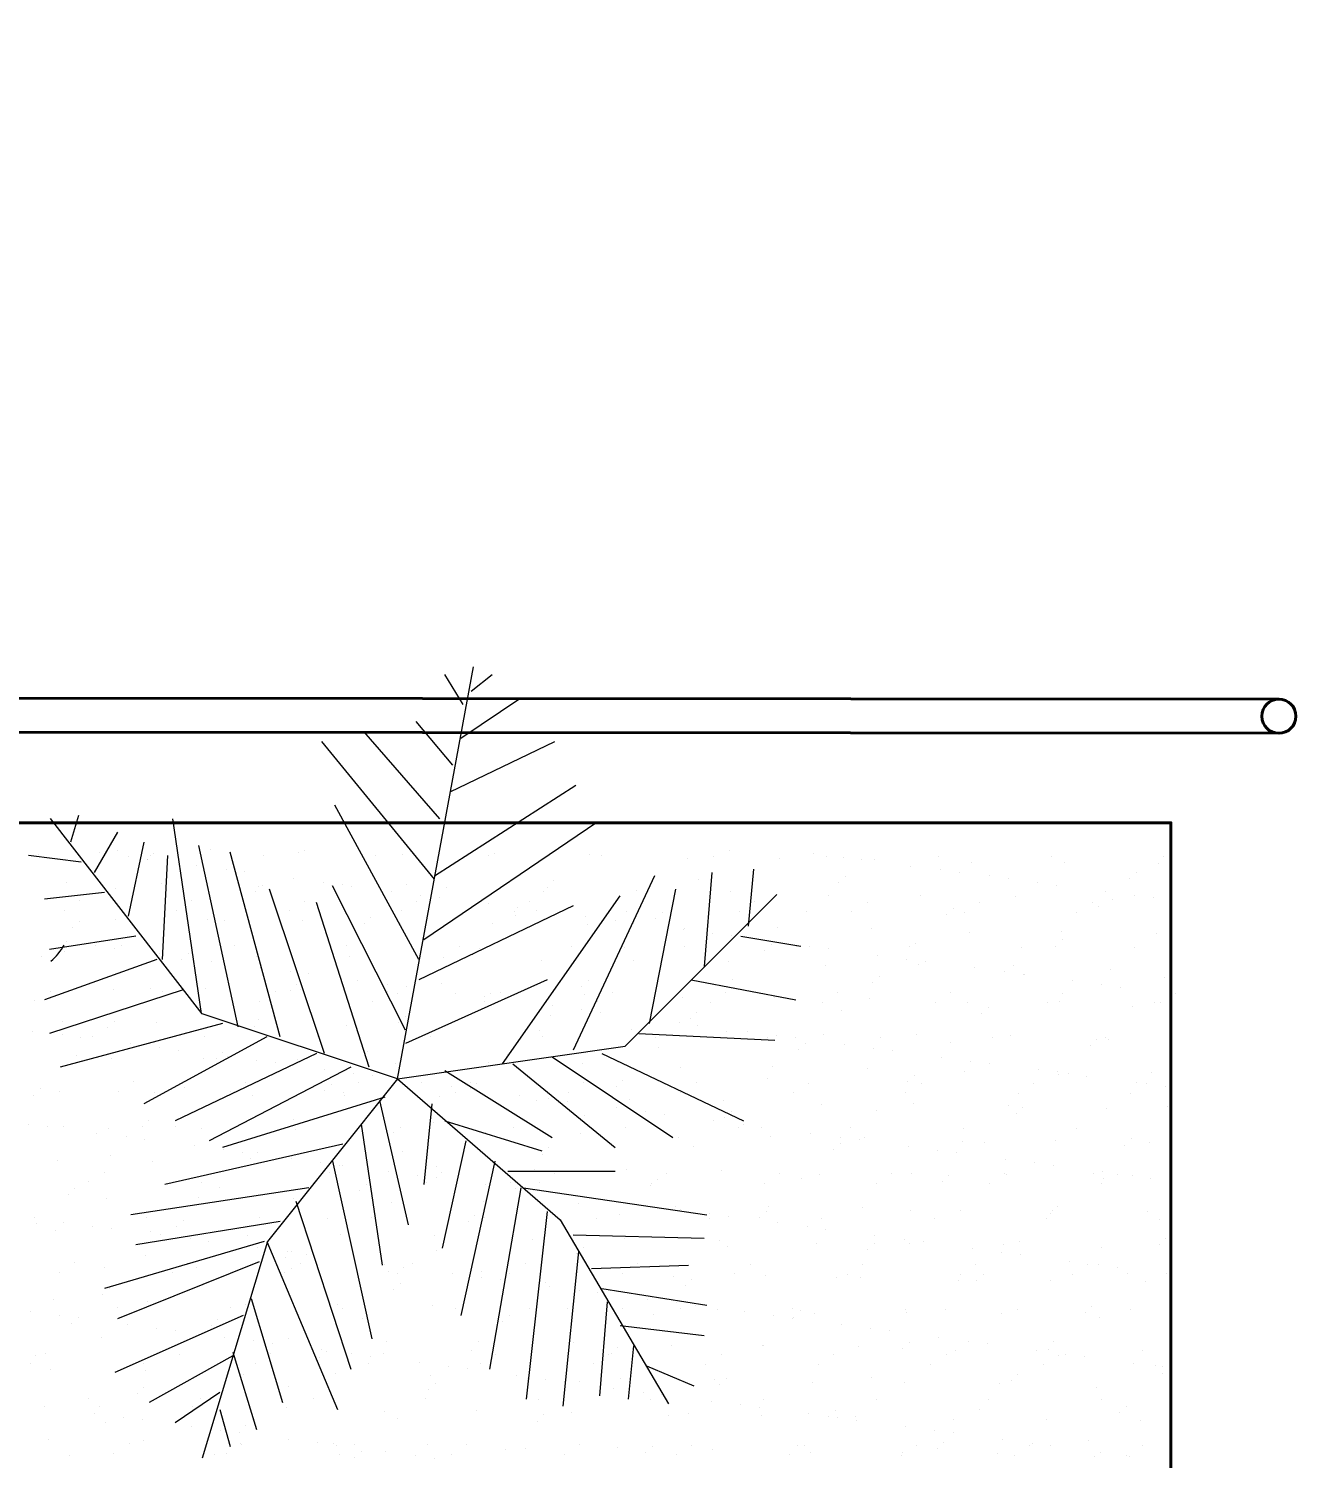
# Model space of a CAD drawing. Header units: inches. Extents: x 4350 to 28384, y -6772 to 993.
# Drawn here: x 25076.8 to 25182.1, y -3832.1 to -3713.4 of the extents above; entities that cross this region are included whole.
import ezdxf

# ---------------------------------------------------------------- set-up
doc = ezdxf.new("R2010")
doc.units = ezdxf.units.IN
doc.header["$MEASUREMENT"] = 0
for name, color, linetype, lineweight in [('ARREDAMENTO', 2, 'Continuous', 18), ('MURATURA_section_wall', 7, 'Continuous', 40), ('QUOTE', 3, 'Continuous', 9)]:
    doc.layers.add(name, color=color, linetype=linetype, lineweight=lineweight)
doc.styles.get("Standard").update_dxf_attribs({"font": 'arial.ttf'})
doc.dimstyles.new('ook', dxfattribs={"dimtxt": 15, "dimasz": 10, "dimexe": 10, "dimexo": 10, "dimgap": 5, "dimtad": 1, "dimtoh": 1, "dimdec": 0, "dimzin": 0, "dimdsep": 46, "dimtxsty": 'Standard', "dimblk": 'OBLIQUE', "dimcen": 0.09, "dimdle": 10, "dimadec": 0, "dimazin": 0, "dimtfac": 1, "dimtdec": 0, "dimtofl": 0, "dimtmove": 0, "dimatfit": 3, "dimldrblk": 'OBLIQUE', "dimfxl": 1, "dimtfill": 2, "dimtfillclr": 1, "dimtolj": 1, "dimtzin": 0, "dimarcsym": 0})

# ---------------------------------------------------------------- blocks, each defined once
blk = doc.blocks.new('_Oblique')
at = {"color": 0, "linetype": 'ByBlock', "lineweight": -2}
blk.add_line((-0.5, -0.5), (0.5, 0.5), dxfattribs=at)
blk = doc.blocks.new('*D54')
at = {"layer": 'Defpoints', "color": 0, "transparency": 16777216}
for p in [(25278.92, -3233.32), (25182, -3770.52), (25195.87, -3770.52)]:
    blk.add_point(p, dxfattribs=at)
at = {"layer": 'QUOTE', "color": 0, "lineweight": -2, "transparency": 16777216}
for p, q in [((25195.87, -3223.32), (25195.87, -3780.52)), ((25268.92, -3233.32), (25185.87, -3233.32)), ((25192, -3770.52), (25205.87, -3770.52))]:
    blk.add_line(p, q, dxfattribs=at)
at = {"layer": 'QUOTE', "color": 0, "lineweight": -2, "transparency": 16777216, "xscale": 10, "yscale": 10, "zscale": 10}
for p, rotation in [((25195.87, -3233.32), 90), ((25195.87, -3770.52), 270)]:
    blk.add_blockref('_Oblique', p, dxfattribs=dict(at, rotation=rotation))
at = {"layer": 'QUOTE', "color": 0, "transparency": 16777216, "insert": (25183.2, -3501.92), "char_height": 15, "attachment_point": 5, "rotation": 90, "bg_fill": 1, "box_fill_scale": 1.25, "bg_fill_color": 1, "bg_fill_transparency": 0}
blk.add_mtext('\\A1;537', dxfattribs=at)

msp = doc.modelspace()

# ---------------------------------------------------------------- linework, layer by layer
at = {"layer": 'ARREDAMENTO'}
for p, q in [((25107.42, -3800.62), (25113.72, -3766.42)), ((25107.42, -3800.62), (25113.72, -3766.42)), ((25112.88, -3769.55), (25111.36, -3767.05)), ((25113.54, -3768.44), (25115.27, -3767.05)), ((25112.67, -3772.34), (25117.66, -3769)), ((25112.01, -3774.57), (25108.97, -3770.95)), ((25110.93, -3779.03), (25104.62, -3771.78)), ((25110.93, -3779.03), (25104.62, -3771.78)), ((25110.49, -3784.04), (25101.15, -3772.62)), ((25110.49, -3784.04), (25101.15, -3772.62)), ((25111.8, -3776.8), (25120.49, -3772.62)), ((25110.49, -3783.76), (25122.23, -3776.24)), ((25110.49, -3783.76), (25122.23, -3776.24)), ((25109.19, -3790.73), (25102.23, -3777.91)), ((25109.19, -3790.73), (25102.23, -3777.91)), ((25091.22, -3795.22), (25078.62, -3779.02)), ((25091.22, -3795.22), (25078.62, -3779.02)), ((25080.93, -3778.75), (25080.28, -3780.98)), ((25080.93, -3778.75), (25080.28, -3780.98)), ((25091.15, -3795.19), (25088.76, -3779.03)), ((25091.15, -3795.19), (25088.76, -3779.03)), ((25109.62, -3789.06), (25123.97, -3779.31)), ((25109.62, -3789.06), (25123.97, -3779.31)), ((25084.19, -3780.14), (25082.24, -3783.49)), ((25084.19, -3780.14), (25082.24, -3783.49)), ((25077.6, -3782.03), (25077.6, -3782.03)), ((25082.68, -3781.86), (25082.68, -3781.86)), ((25084.2, -3781.63), (25084.2, -3781.63)), ((25086.37, -3780.98), (25085.06, -3787.11)), ((25086.37, -3780.98), (25085.06, -3787.11)), ((25086.95, -3782.05), (25086.95, -3782.05)), ((25087.19, -3781.93), (25087.19, -3781.93)), ((25094.19, -3796.3), (25090.93, -3781.26)), ((25094.19, -3796.3), (25090.93, -3781.26)), ((25091.88, -3781.59), (25091.88, -3781.59)), ((25097.67, -3797.14), (25093.54, -3781.81)), ((25097.67, -3797.14), (25093.54, -3781.81)), ((25096.29, -3782.06), (25096.29, -3782.06)), ((25099.19, -3781.82), (25099.19, -3781.82)), ((25099.73, -3781.69), (25099.73, -3781.69)), ((25107.83, -3781.98), (25107.83, -3781.98)), ((25110.82, -3782.07), (25110.82, -3782.07)), ((25115.51, -3781.94), (25115.51, -3781.94)), ((25123.36, -3782.04), (25123.36, -3782.04)), ((25135, -3781.7), (25135, -3781.7)), ((25141.97, -3781.89), (25141.97, -3781.89)), ((25081.15, -3782.65), (25076.8, -3782.09)), ((25081.15, -3782.65), (25076.8, -3782.09)), ((25085.11, -3782.18), (25085.11, -3782.18)), ((25086.63, -3782.43), (25086.63, -3782.43)), ((25086.68, -3782.38), (25086.68, -3782.38)), ((25088.32, -3782.09), (25087.89, -3790.73)), ((25088.32, -3782.09), (25087.89, -3790.73)), ((25090.75, -3782.92), (25090.75, -3782.92)), ((25093.19, -3783.24), (25093.19, -3783.24)), ((25105.63, -3782.08), (25105.63, -3782.08)), ((25114.97, -3782.1), (25114.97, -3782.1)), ((25124.32, -3782.12), (25124.32, -3782.12)), ((25131.46, -3782.34), (25131.46, -3782.34)), ((25133.66, -3782.13), (25133.66, -3782.13)), ((25136.57, -3787.94), (25137.01, -3783.21)), ((25136.57, -3787.94), (25137.01, -3783.21)), ((25139.14, -3782.3), (25139.14, -3782.3)), ((25143, -3782.15), (25143, -3782.15)), ((25144.41, -3782.21), (25144.41, -3782.21)), ((25145.97, -3782.42), (25145.97, -3782.42)), ((25146.99, -3782.4), (25146.99, -3782.4)), ((25150.04, -3782.96), (25150.04, -3782.96)), ((25152.34, -3782.17), (25152.34, -3782.17)), ((25155.09, -3782.69), (25155.09, -3782.69)), ((25161.69, -3782.18), (25161.69, -3782.18)), ((25162.77, -3782.65), (25162.77, -3782.65)), ((25079.97, -3784.3), (25079.97, -3784.3)), ((25087.82, -3784.4), (25087.82, -3784.4)), ((25094.75, -3783.45), (25094.75, -3783.45)), ((25098.83, -3783.98), (25098.83, -3783.98)), ((25101.26, -3784.3), (25101.26, -3784.3)), ((25120.39, -3784.19), (25120.39, -3784.19)), ((25128.75, -3783.76), (25122.01, -3798.25)), ((25128.75, -3783.76), (25122.01, -3798.25)), ((25132.39, -3784.09), (25132.39, -3784.09)), ((25133.53, -3783.49), (25132.88, -3791.29)), ((25133.53, -3783.49), (25132.88, -3791.29)), ((25144.02, -3784.33), (25144.02, -3784.33)), ((25144.58, -3783.82), (25144.58, -3783.82)), ((25152.48, -3783.28), (25152.48, -3783.28)), ((25154.04, -3783.48), (25154.04, -3783.48)), ((25156.58, -3783.72), (25156.58, -3783.72)), ((25158.12, -3784.02), (25158.12, -3784.02)), ((25160.56, -3784.34), (25160.56, -3784.34)), ((25168.21, -3783.96), (25168.21, -3783.96)), ((25168.76, -3783.46), (25168.76, -3783.46)), ((25083.11, -3785.16), (25078.11, -3785.72)), ((25083.11, -3785.16), (25078.11, -3785.72)), ((25084.02, -3784.83), (25084.02, -3784.83)), ((25095.65, -3785.07), (25095.65, -3785.07)), ((25095.92, -3784.69), (25095.92, -3784.69)), ((25096.2, -3784.56), (25096.2, -3784.56)), ((25101.36, -3798.53), (25096.8, -3784.88)), ((25101.36, -3798.53), (25096.8, -3784.88)), ((25108.1, -3796.58), (25102.02, -3784.6)), ((25108.1, -3796.58), (25102.02, -3784.6)), ((25102.83, -3784.51), (25102.83, -3784.51)), ((25103.6, -3784.66), (25103.6, -3784.66)), ((25106.9, -3785.04), (25106.9, -3785.04)), ((25108.21, -3784.46), (25108.21, -3784.46)), ((25109.34, -3785.37), (25109.34, -3785.37)), ((25110.9, -3785.57), (25110.9, -3785.57)), ((25111.45, -3784.76), (25111.45, -3784.76)), ((25116.14, -3799.37), (25125.92, -3785.44)), ((25116.14, -3799.37), (25125.92, -3785.44)), ((25119.55, -3785.05), (25119.55, -3785.05)), ((25119.84, -3784.7), (25119.84, -3784.7)), ((25126.32, -3797.92), (25138.92, -3785.32)), ((25126.32, -3797.92), (25138.92, -3785.32)), ((25127.23, -3785.01), (25127.23, -3785.01)), ((25130.49, -3784.88), (25128.31, -3796.02)), ((25130.49, -3784.88), (25128.31, -3796.02)), ((25135.08, -3785.11), (25135.08, -3785.11)), ((25143.18, -3785.4), (25143.18, -3785.4)), ((25150.86, -3785.37), (25150.86, -3785.37)), ((25158.71, -3785.47), (25158.71, -3785.47)), ((25162.12, -3784.55), (25162.12, -3784.55)), ((25166.19, -3785.08), (25166.19, -3785.08)), ((25168.63, -3785.4), (25168.63, -3785.4)), ((25170.19, -3785.61), (25170.19, -3785.61)), ((25079.74, -3786.64), (25079.74, -3786.64)), ((25081, -3785.84), (25081, -3785.84)), ((25089.08, -3786.66), (25089.08, -3786.66)), ((25090.34, -3785.85), (25090.34, -3785.85)), ((25098.42, -3786.67), (25098.42, -3786.67)), ((25099.69, -3785.87), (25099.69, -3785.87)), ((25105.06, -3799.65), (25100.71, -3785.99)), ((25105.06, -3799.65), (25100.71, -3785.99)), ((25107.76, -3786.69), (25107.76, -3786.69)), ((25109.03, -3785.89), (25109.03, -3785.89)), ((25122.01, -3786.27), (25109.19, -3792.4)), ((25122.01, -3786.27), (25109.19, -3792.4)), ((25114.98, -3786.11), (25114.98, -3786.11)), ((25117.1, -3786.71), (25117.1, -3786.71)), ((25117.42, -3786.43), (25117.42, -3786.43)), ((25118.37, -3785.9), (25118.37, -3785.9)), ((25118.98, -3786.63), (25118.98, -3786.63)), ((25126.45, -3786.73), (25126.45, -3786.73)), ((25127.71, -3785.92), (25127.71, -3785.92)), ((25135.79, -3786.74), (25135.79, -3786.74)), ((25137.05, -3785.94), (25137.05, -3785.94)), ((25141.41, -3786.72), (25141.41, -3786.72)), ((25145.13, -3786.76), (25145.13, -3786.76)), ((25146.4, -3785.95), (25146.4, -3785.95)), ((25153.59, -3786.46), (25153.59, -3786.46)), ((25154.47, -3786.78), (25154.47, -3786.78)), ((25155.74, -3785.97), (25155.74, -3785.97)), ((25163.82, -3786.79), (25163.82, -3786.79)), ((25165.08, -3785.99), (25165.08, -3785.99)), ((25165.6, -3786.35), (25165.6, -3786.35)), ((25166.81, -3785.76), (25166.81, -3785.76)), ((25081.04, -3787.56), (25081.04, -3787.56)), ((25084.01, -3787.41), (25084.01, -3787.41)), ((25091.69, -3787.37), (25091.69, -3787.37)), ((25093.04, -3787.46), (25093.04, -3787.46)), ((25099.54, -3787.47), (25099.54, -3787.47)), ((25104.67, -3787.7), (25104.67, -3787.7)), ((25105.22, -3787.19), (25105.22, -3787.19)), ((25107.64, -3787.76), (25107.64, -3787.76)), ((25115.32, -3787.72), (25115.32, -3787.72)), ((25117.23, -3787.09), (25117.23, -3787.09)), ((25123.05, -3787.17), (25123.05, -3787.17)), ((25123.17, -3787.82), (25123.17, -3787.82)), ((25125.49, -3787.49), (25125.49, -3787.49)), ((25127.05, -3787.7), (25127.05, -3787.7)), ((25128.86, -3787.33), (25128.86, -3787.33)), ((25129.41, -3786.83), (25129.41, -3786.83)), ((25153.04, -3786.96), (25153.04, -3786.96)), ((25085.71, -3788.78), (25078.54, -3789.89)), ((25085.71, -3788.78), (25078.54, -3789.89)), ((25080.48, -3788.07), (25080.48, -3788.07)), ((25131.13, -3788.23), (25131.13, -3788.23)), ((25131.27, -3788.12), (25131.27, -3788.12)), ((25133.57, -3788.56), (25133.57, -3788.56)), ((25135.13, -3788.76), (25135.13, -3788.76)), ((25135.92, -3788.78), (25140.92, -3789.62)), ((25135.92, -3788.78), (25140.92, -3789.62)), ((25138.95, -3788.08), (25138.95, -3788.08)), ((25146.8, -3788.18), (25146.8, -3788.18)), ((25154.9, -3788.47), (25154.9, -3788.47)), ((25162.58, -3788.43), (25162.58, -3788.43)), ((25162.61, -3789.09), (25162.61, -3789.09)), ((25079.78, -3790.08), (25079.78, -3790.08)), ((25079.91, -3789.26), (25079.91, -3789.26)), ((25082.35, -3789.58), (25082.35, -3789.58)), ((25083.91, -3789.79), (25083.91, -3789.79)), ((25084.52, -3789.56), (25084.52, -3789.56)), ((25087.63, -3790.18), (25087.63, -3790.18)), ((25087.98, -3790.32), (25087.98, -3790.32)), ((25090.06, -3790.19), (25090.06, -3790.19)), ((25093.87, -3789.58), (25093.87, -3789.58)), ((25102.06, -3790.09), (25102.06, -3790.09)), ((25103.21, -3789.59), (25103.21, -3789.59)), ((25112.55, -3789.61), (25112.55, -3789.61)), ((25113.69, -3790.33), (25113.69, -3790.33)), ((25114.24, -3789.83), (25114.24, -3789.83)), ((25121.89, -3789.63), (25121.89, -3789.63)), ((25126.25, -3789.72), (25126.25, -3789.72)), ((25131.24, -3789.64), (25131.24, -3789.64)), ((25137.87, -3789.96), (25137.87, -3789.96)), ((25138.43, -3789.46), (25138.43, -3789.46)), ((25139.2, -3789.3), (25139.2, -3789.3)), ((25140.58, -3789.66), (25140.58, -3789.66)), ((25141.64, -3789.62), (25141.64, -3789.62)), ((25143.2, -3789.82), (25143.2, -3789.82)), ((25147.28, -3790.36), (25147.28, -3790.36)), ((25149.92, -3789.68), (25149.92, -3789.68)), ((25150.43, -3789.36), (25150.43, -3789.36)), ((25159.26, -3789.7), (25159.26, -3789.7)), ((25162.06, -3789.6), (25162.06, -3789.6)), ((25168.61, -3789.71), (25168.61, -3789.71)), ((25077.87, -3790.46), (25077.87, -3790.46)), ((25087.45, -3790.73), (25078.11, -3794.07)), ((25087.45, -3790.73), (25078.11, -3794.07)), ((25089.5, -3790.7), (25089.5, -3790.7)), ((25090.42, -3790.64), (25090.42, -3790.64)), ((25091.99, -3790.85), (25091.99, -3790.85)), ((25095.74, -3790.47), (25095.74, -3790.47)), ((25096.06, -3791.38), (25096.06, -3791.38)), ((25103.41, -3790.44), (25103.41, -3790.44)), ((25111.26, -3790.54), (25111.26, -3790.54)), ((25119.36, -3790.83), (25119.36, -3790.83)), ((25127.04, -3790.79), (25127.04, -3790.79)), ((25134.89, -3790.89), (25134.89, -3790.89)), ((25142.99, -3791.18), (25142.99, -3791.18)), ((25149.72, -3790.68), (25149.72, -3790.68)), ((25150.67, -3791.15), (25150.67, -3791.15)), ((25151.28, -3790.89), (25151.28, -3790.89)), ((25155.35, -3791.42), (25155.35, -3791.42)), ((25158.52, -3791.25), (25158.52, -3791.25)), ((25166.62, -3791.54), (25166.62, -3791.54)), ((25098.5, -3791.71), (25098.5, -3791.71)), ((25100.06, -3791.91), (25100.06, -3791.91)), ((25104.14, -3792.45), (25104.14, -3792.45)), ((25119.84, -3792.4), (25108.1, -3797.7)), ((25119.84, -3792.4), (25108.1, -3797.7)), ((25111.08, -3792.72), (25111.08, -3792.72)), ((25123.26, -3792.46), (25123.26, -3792.46)), ((25131.79, -3792.4), (25140.49, -3794.07)), ((25131.79, -3792.4), (25140.49, -3794.07)), ((25135.26, -3792.36), (25135.26, -3792.36)), ((25146.89, -3792.6), (25146.89, -3792.6)), ((25147.45, -3792.09), (25147.45, -3792.09)), ((25157.79, -3791.74), (25157.79, -3791.74)), ((25159.35, -3791.95), (25159.35, -3791.95)), ((25159.45, -3791.99), (25159.45, -3791.99)), ((25163.43, -3792.49), (25163.43, -3792.49)), ((25089.63, -3793.24), (25078.54, -3796.86)), ((25089.63, -3793.24), (25078.54, -3796.86)), ((25078.58, -3793.35), (25078.58, -3793.35)), ((25083.83, -3793.19), (25083.83, -3793.19)), ((25086.89, -3793.09), (25086.89, -3793.09)), ((25087.92, -3793.36), (25087.92, -3793.36)), ((25091.5, -3793.15), (25091.5, -3793.15)), ((25097.26, -3793.38), (25097.26, -3793.38)), ((25098.52, -3793.33), (25098.52, -3793.33)), ((25099.07, -3792.83), (25099.07, -3792.83)), ((25099.35, -3793.25), (25099.35, -3793.25)), ((25106.57, -3792.77), (25106.57, -3792.77)), ((25106.6, -3793.4), (25106.6, -3793.4)), ((25107.46, -3793.54), (25107.46, -3793.54)), ((25108.14, -3792.97), (25108.14, -3792.97)), ((25112.21, -3793.51), (25112.21, -3793.51)), ((25114.65, -3793.83), (25114.65, -3793.83)), ((25115.13, -3793.5), (25115.13, -3793.5)), ((25115.95, -3793.42), (25115.95, -3793.42)), ((25122.71, -3792.97), (25122.71, -3792.97)), ((25122.98, -3793.6), (25122.98, -3793.6)), ((25125.29, -3793.43), (25125.29, -3793.43)), ((25131.09, -3793.9), (25131.09, -3793.9)), ((25134.63, -3793.45), (25134.63, -3793.45)), ((25138.76, -3793.86), (25138.76, -3793.86)), ((25143.97, -3793.47), (25143.97, -3793.47)), ((25153.32, -3793.48), (25153.32, -3793.48)), ((25162.66, -3793.5), (25162.66, -3793.5)), ((25165.87, -3792.81), (25165.87, -3792.81)), ((25167.43, -3793.01), (25167.43, -3793.01)), ((25077.31, -3794.15), (25077.31, -3794.15)), ((25086.65, -3794.17), (25086.65, -3794.17)), ((25096, -3794.19), (25096, -3794.19)), ((25105.34, -3794.2), (25105.34, -3794.2)), ((25114.68, -3794.22), (25114.68, -3794.22)), ((25116.21, -3794.04), (25116.21, -3794.04)), ((25120.29, -3794.57), (25120.29, -3794.57)), ((25122.72, -3794.9), (25122.72, -3794.9)), ((25124.02, -3794.24), (25124.02, -3794.24)), ((25124.29, -3795.1), (25124.29, -3795.1)), ((25132.28, -3795.09), (25132.28, -3795.09)), ((25133.37, -3794.26), (25133.37, -3794.26)), ((25142.71, -3794.27), (25142.71, -3794.27)), ((25144.28, -3794.99), (25144.28, -3794.99)), ((25146.61, -3793.96), (25146.61, -3793.96)), ((25152.05, -3794.29), (25152.05, -3794.29)), ((25154.71, -3794.25), (25154.71, -3794.25)), ((25156.46, -3794.72), (25156.46, -3794.72)), ((25161.39, -3794.31), (25161.39, -3794.31)), ((25162.39, -3794.22), (25162.39, -3794.22)), ((25168.47, -3794.62), (25168.47, -3794.62)), ((25170.24, -3794.32), (25170.24, -3794.32)), ((25092.89, -3796.02), (25079.41, -3799.65)), ((25092.89, -3796.02), (25079.41, -3799.65)), ((25079.59, -3795.86), (25079.59, -3795.86)), ((25083.91, -3795.83), (25083.91, -3795.83)), ((25087.44, -3795.96), (25087.44, -3795.96)), ((25107.42, -3800.62), (25091.22, -3795.22)), ((25107.42, -3800.62), (25091.22, -3795.22)), ((25095.55, -3796.25), (25095.55, -3796.25)), ((25095.91, -3795.73), (25095.91, -3795.73)), ((25103.22, -3796.22), (25103.22, -3796.22)), ((25107.54, -3795.97), (25107.54, -3795.97)), ((25108.09, -3795.46), (25108.09, -3795.46)), ((25120.1, -3795.36), (25120.1, -3795.36)), ((25128.36, -3795.64), (25128.36, -3795.64)), ((25130.8, -3795.96), (25130.8, -3795.96)), ((25131.73, -3795.6), (25131.73, -3795.6)), ((25132.36, -3796.16), (25132.36, -3796.16)), ((25155.91, -3795.23), (25155.91, -3795.23)), ((25077.14, -3796.66), (25077.14, -3796.66)), ((25079.58, -3796.98), (25079.58, -3796.98)), ((25081.14, -3797.19), (25081.14, -3797.19)), ((25082.1, -3797.07), (25082.1, -3797.07)), ((25083.35, -3796.34), (25083.35, -3796.34)), ((25096.58, -3797.14), (25086.37, -3802.71)), ((25096.58, -3797.14), (25086.37, -3802.71)), ((25091.44, -3797.09), (25091.44, -3797.09)), ((25100.79, -3797.11), (25100.79, -3797.11)), ((25110.13, -3797.12), (25110.13, -3797.12)), ((25111.07, -3796.32), (25111.07, -3796.32)), ((25119.18, -3796.61), (25119.18, -3796.61)), ((25119.47, -3797.14), (25119.47, -3797.14)), ((25126.85, -3796.57), (25126.85, -3796.57)), ((25127.45, -3796.86), (25138.75, -3797.42)), ((25127.45, -3796.86), (25138.75, -3797.42)), ((25128.81, -3797.16), (25128.81, -3797.16)), ((25134.7, -3796.67), (25134.7, -3796.67)), ((25136.44, -3796.7), (25136.44, -3796.7)), ((25138.16, -3797.17), (25138.16, -3797.17)), ((25138.88, -3797.02), (25138.88, -3797.02)), ((25140.44, -3797.23), (25140.44, -3797.23)), ((25142.81, -3796.96), (25142.81, -3796.96)), ((25147.5, -3797.19), (25147.5, -3797.19)), ((25150.48, -3796.93), (25150.48, -3796.93)), ((25156.84, -3797.21), (25156.84, -3797.21)), ((25158.33, -3797.03), (25158.33, -3797.03)), ((25165.48, -3797.36), (25165.48, -3797.36)), ((25166.18, -3797.22), (25166.18, -3797.22)), ((25166.44, -3797.32), (25166.44, -3797.32)), ((25085.22, -3797.72), (25085.22, -3797.72)), ((25087.66, -3798.05), (25087.66, -3798.05)), ((25100.71, -3798.53), (25088.97, -3804.11)), ((25100.71, -3798.53), (25088.97, -3804.11)), ((25089.22, -3798.25), (25089.22, -3798.25)), ((25092.93, -3798.46), (25092.93, -3798.46)), ((25104.93, -3798.36), (25104.93, -3798.36)), ((25107.42, -3800.62), (25126.32, -3797.92)), ((25107.42, -3800.62), (25126.32, -3797.92)), ((25116.56, -3798.6), (25116.56, -3798.6)), ((25117.11, -3798.09), (25117.11, -3798.09)), ((25124.4, -3798.53), (25136.14, -3804.11)), ((25124.4, -3798.53), (25136.14, -3804.11)), ((25129.12, -3797.99), (25129.12, -3797.99)), ((25140.74, -3798.23), (25140.74, -3798.23)), ((25141.3, -3797.73), (25141.3, -3797.73)), ((25144.51, -3797.76), (25144.51, -3797.76)), ((25146.95, -3798.08), (25146.95, -3798.08)), ((25148.51, -3798.29), (25148.51, -3798.29)), ((25153.3, -3797.62), (25153.3, -3797.62)), ((25164.93, -3797.86), (25164.93, -3797.86)), ((25080.74, -3798.73), (25080.74, -3798.73)), ((25083.64, -3798.97), (25083.64, -3798.97)), ((25091.31, -3798.93), (25091.31, -3798.93)), ((25103.54, -3799.65), (25091.8, -3805.78)), ((25103.54, -3799.65), (25091.8, -3805.78)), ((25092.37, -3798.97), (25092.37, -3798.97)), ((25093.29, -3798.79), (25093.29, -3798.79)), ((25095.73, -3799.11), (25095.73, -3799.11)), ((25097.29, -3799.31), (25097.29, -3799.31)), ((25099.16, -3799.03), (25099.16, -3799.03)), ((25101.37, -3799.85), (25101.37, -3799.85)), ((25107.27, -3799.32), (25107.27, -3799.32)), ((25114.94, -3799.29), (25114.94, -3799.29)), ((25117.01, -3799.37), (25125.49, -3806.34)), ((25117.01, -3799.37), (25125.49, -3806.34)), ((25120.27, -3798.81), (25130.27, -3805.5)), ((25120.27, -3798.81), (25130.27, -3805.5)), ((25122.79, -3799.39), (25122.79, -3799.39)), ((25130.9, -3799.68), (25130.9, -3799.68)), ((25138.57, -3799.64), (25138.57, -3799.64)), ((25146.42, -3799.74), (25146.42, -3799.74)), ((25152.59, -3798.83), (25152.59, -3798.83)), ((25155.03, -3799.15), (25155.03, -3799.15)), ((25156.59, -3799.35), (25156.59, -3799.35)), ((25085.5, -3800.88), (25085.5, -3800.88)), ((25094.84, -3800.89), (25094.84, -3800.89)), ((25107.42, -3800.62), (25096.62, -3814.12)), ((25107.42, -3800.62), (25096.62, -3814.12)), ((25103.81, -3800.17), (25103.81, -3800.17)), ((25104.18, -3800.91), (25104.18, -3800.91)), ((25105.37, -3800.38), (25105.37, -3800.38)), ((25107.42, -3800.62), (25120.92, -3812.32)), ((25107.42, -3800.62), (25120.92, -3812.32)), ((25109.44, -3800.91), (25109.44, -3800.91)), ((25111.36, -3799.93), (25120.27, -3805.5)), ((25111.36, -3799.93), (25120.27, -3805.5)), ((25113.52, -3800.93), (25113.52, -3800.93)), ((25113.95, -3800.99), (25113.95, -3800.99)), ((25122.87, -3800.94), (25122.87, -3800.94)), ((25126.13, -3800.73), (25126.13, -3800.73)), ((25132.21, -3800.96), (25132.21, -3800.96)), ((25138.13, -3800.62), (25138.13, -3800.62)), ((25141.55, -3800.98), (25141.55, -3800.98)), ((25149.76, -3800.87), (25149.76, -3800.87)), ((25150.31, -3800.36), (25150.31, -3800.36)), ((25150.89, -3801), (25150.89, -3801)), ((25154.53, -3800.03), (25154.53, -3800.03)), ((25160.24, -3801.01), (25160.24, -3801.01)), ((25160.66, -3799.89), (25160.66, -3799.89)), ((25162.2, -3800), (25162.2, -3800)), ((25162.32, -3800.26), (25162.32, -3800.26)), ((25163.1, -3800.21), (25163.1, -3800.21)), ((25164.66, -3800.42), (25164.66, -3800.42)), ((25168.74, -3800.95), (25168.74, -3800.95)), ((25169.58, -3801.03), (25169.58, -3801.03)), ((25170.05, -3800.1), (25170.05, -3800.1)), ((25077.21, -3801.97), (25077.21, -3801.97)), ((25077.76, -3801.46), (25077.76, -3801.46)), ((25079.4, -3801.64), (25079.4, -3801.64)), ((25084.23, -3801.68), (25084.23, -3801.68)), ((25087.25, -3801.74), (25087.25, -3801.74)), ((25089.76, -3801.36), (25089.76, -3801.36)), ((25106.36, -3802.16), (25092.89, -3806.34)), ((25106.36, -3802.16), (25092.89, -3806.34)), ((25093.57, -3801.7), (25093.57, -3801.7)), ((25095.36, -3802.03), (25095.36, -3802.03)), ((25101.39, -3801.6), (25101.39, -3801.6)), ((25101.94, -3801.1), (25101.94, -3801.1)), ((25102.92, -3801.72), (25102.92, -3801.72)), ((25103.03, -3802), (25103.03, -3802)), ((25110.88, -3802.1), (25110.88, -3802.1)), ((25111.88, -3801.24), (25111.88, -3801.24)), ((25112.26, -3801.73), (25112.26, -3801.73)), ((25113.45, -3801.44), (25113.45, -3801.44)), ((25117.52, -3801.98), (25117.52, -3801.98)), ((25121.6, -3801.75), (25121.6, -3801.75)), ((25125.58, -3801.23), (25125.58, -3801.23)), ((25130.94, -3801.77), (25130.94, -3801.77)), ((25140.29, -3801.78), (25140.29, -3801.78)), ((25149.63, -3801.8), (25149.63, -3801.8)), ((25158.97, -3801.82), (25158.97, -3801.82)), ((25168.31, -3801.84), (25168.31, -3801.84)), ((25105.93, -3802.43), (25108.32, -3812.74)), ((25105.93, -3802.43), (25108.32, -3812.74)), ((25110.27, -3802.71), (25109.62, -3809.4)), ((25110.27, -3802.71), (25109.62, -3809.4)), ((25118.99, -3802.39), (25118.99, -3802.39)), ((25119.96, -3802.3), (25119.96, -3802.3)), ((25121.52, -3802.5), (25121.52, -3802.5)), ((25125.6, -3803.04), (25125.6, -3803.04)), ((25126.66, -3802.35), (25126.66, -3802.35)), ((25128.03, -3803.36), (25128.03, -3803.36)), ((25134.51, -3802.45), (25134.51, -3802.45)), ((25135.15, -3803.36), (25135.15, -3803.36)), ((25142.62, -3802.75), (25142.62, -3802.75)), ((25147.15, -3803.26), (25147.15, -3803.26)), ((25150.29, -3802.71), (25150.29, -3802.71)), ((25158.14, -3802.81), (25158.14, -3802.81)), ((25159.33, -3802.99), (25159.33, -3802.99)), ((25166.25, -3803.1), (25166.25, -3803.1)), ((25076.82, -3804.39), (25076.82, -3804.39)), ((25078.38, -3804.59), (25078.38, -3804.59)), ((25079.68, -3804.58), (25079.68, -3804.58)), ((25086.22, -3804.6), (25086.22, -3804.6)), ((25086.78, -3804.1), (25086.78, -3804.1)), ((25089.02, -3804.6), (25089.02, -3804.6)), ((25098.36, -3804.62), (25098.36, -3804.62)), ((25098.78, -3803.99), (25098.78, -3803.99)), ((25104.41, -3804.38), (25106.14, -3816.09)), ((25104.41, -3804.38), (25106.14, -3816.09)), ((25110.41, -3804.24), (25110.41, -3804.24)), ((25110.96, -3803.73), (25110.96, -3803.73)), ((25111.36, -3804.11), (25119.4, -3806.61)), ((25111.36, -3804.11), (25119.4, -3806.61)), ((25122.97, -3803.63), (25122.97, -3803.63)), ((25129.6, -3803.57), (25129.6, -3803.57)), ((25133.67, -3804.1), (25133.67, -3804.1)), ((25134.59, -3803.87), (25134.59, -3803.87)), ((25136.11, -3804.42), (25136.11, -3804.42)), ((25158.78, -3803.5), (25158.78, -3803.5)), ((25082.45, -3805.13), (25082.45, -3805.13)), ((25083.45, -3804.75), (25083.45, -3804.75)), ((25084.89, -3805.45), (25084.89, -3805.45)), ((25086.45, -3805.65), (25086.45, -3805.65)), ((25091.12, -3804.71), (25091.12, -3804.71)), ((25098.97, -3804.81), (25098.97, -3804.81)), ((25107.08, -3805.1), (25107.08, -3805.1)), ((25107.7, -3804.63), (25107.7, -3804.63)), ((25113.1, -3805.78), (25111.14, -3814.69)), ((25113.1, -3805.78), (25111.14, -3814.69)), ((25114.75, -3805.07), (25114.75, -3805.07)), ((25117.05, -3804.65), (25117.05, -3804.65)), ((25122.6, -3805.17), (25122.6, -3805.17)), ((25126.39, -3804.67), (25126.39, -3804.67)), ((25130.71, -3805.46), (25130.71, -3805.46)), ((25135.73, -3804.69), (25135.73, -3804.69)), ((25137.67, -3804.63), (25137.67, -3804.63)), ((25138.38, -3805.42), (25138.38, -3805.42)), ((25141.75, -3805.17), (25141.75, -3805.17)), ((25144.18, -3805.49), (25144.18, -3805.49)), ((25145.07, -3804.7), (25145.07, -3804.7)), ((25145.75, -3805.69), (25145.75, -3805.69)), ((25146.23, -3805.52), (25146.23, -3805.52)), ((25154.42, -3804.72), (25154.42, -3804.72)), ((25162.01, -3805.78), (25162.01, -3805.78)), ((25163.76, -3804.74), (25163.76, -3804.74)), ((25168.35, -3805.62), (25168.35, -3805.62)), ((25083.61, -3807), (25083.61, -3807)), ((25102.88, -3806.06), (25088.1, -3809.4)), ((25102.88, -3806.06), (25088.1, -3809.4)), ((25090.53, -3806.19), (25090.53, -3806.19)), ((25092.97, -3806.51), (25092.97, -3806.51)), ((25094.53, -3806.72), (25094.53, -3806.72)), ((25095.79, -3806.73), (25095.79, -3806.73)), ((25107.8, -3806.63), (25107.8, -3806.63)), ((25119.43, -3806.87), (25119.43, -3806.87)), ((25119.98, -3806.36), (25119.98, -3806.36)), ((25131.98, -3806.26), (25131.98, -3806.26)), ((25143.61, -3806.5), (25143.61, -3806.5)), ((25144.17, -3805.99), (25144.17, -3805.99)), ((25149.82, -3806.23), (25149.82, -3806.23)), ((25152.26, -3806.55), (25152.26, -3806.55)), ((25153.82, -3806.76), (25153.82, -3806.76)), ((25154.34, -3805.81), (25154.34, -3805.81)), ((25156.17, -3805.89), (25156.17, -3805.89)), ((25167.8, -3806.13), (25167.8, -3806.13)), ((25169.86, -3805.88), (25169.86, -3805.88)), ((25079.21, -3807.42), (25079.21, -3807.42)), ((25087.07, -3807.52), (25087.07, -3807.52)), ((25095.17, -3807.81), (25095.17, -3807.81)), ((25095.24, -3807.24), (25095.24, -3807.24)), ((25098.6, -3807.25), (25098.6, -3807.25)), ((25101.04, -3807.58), (25101.04, -3807.58)), ((25102.02, -3807.45), (25105.28, -3822.22)), ((25102.02, -3807.45), (25105.28, -3822.22)), ((25102.6, -3807.78), (25102.6, -3807.78)), ((25102.84, -3807.78), (25102.84, -3807.78)), ((25110.7, -3807.88), (25110.7, -3807.88)), ((25115.49, -3807.45), (25112.67, -3820.27)), ((25115.49, -3807.45), (25112.67, -3820.27)), ((25118.8, -3808.17), (25118.8, -3808.17)), ((25126.47, -3808.13), (25126.47, -3808.13)), ((25157.9, -3807.29), (25157.9, -3807.29)), ((25160.34, -3807.61), (25160.34, -3807.61)), ((25161.9, -3807.82), (25161.9, -3807.82)), ((25081.81, -3809.19), (25081.81, -3809.19)), ((25083.07, -3808.39), (25083.07, -3808.39)), ((25091.15, -3809.21), (25091.15, -3809.21)), ((25092.42, -3808.41), (25092.42, -3808.41)), ((25100.49, -3809.23), (25100.49, -3809.23)), ((25101.76, -3808.42), (25101.76, -3808.42)), ((25104.81, -3809.36), (25104.81, -3809.36)), ((25106.68, -3808.32), (25106.68, -3808.32)), ((25109.12, -3808.64), (25109.12, -3808.64)), ((25109.84, -3809.25), (25109.84, -3809.25)), ((25110.68, -3808.84), (25110.68, -3808.84)), ((25111.1, -3808.44), (25111.1, -3808.44)), ((25116.58, -3808.29), (25125.49, -3808.29)), ((25116.58, -3808.29), (25125.49, -3808.29)), ((25116.82, -3809.26), (25116.82, -3809.26)), ((25119.18, -3809.26), (25119.18, -3809.26)), ((25120.44, -3808.46), (25120.44, -3808.46)), ((25128.52, -3809.28), (25128.52, -3809.28)), ((25129, -3808.99), (25129, -3808.99)), ((25129.79, -3808.47), (25129.79, -3808.47)), ((25134.32, -3808.23), (25134.32, -3808.23)), ((25137.86, -3809.3), (25137.86, -3809.3)), ((25139.13, -3808.49), (25139.13, -3808.49)), ((25141, -3808.89), (25141, -3808.89)), ((25142.43, -3808.53), (25142.43, -3808.53)), ((25147.21, -3809.31), (25147.21, -3809.31)), ((25148.47, -3808.51), (25148.47, -3808.51)), ((25150.1, -3808.49), (25150.1, -3808.49)), ((25152.63, -3809.13), (25152.63, -3809.13)), ((25153.18, -3808.63), (25153.18, -3808.63)), ((25156.55, -3809.33), (25156.55, -3809.33)), ((25157.81, -3808.52), (25157.81, -3808.52)), ((25157.95, -3808.59), (25157.95, -3808.59)), ((25165.19, -3808.52), (25165.19, -3808.52)), ((25165.89, -3809.35), (25165.89, -3809.35)), ((25165.97, -3808.36), (25165.97, -3808.36)), ((25166.06, -3808.88), (25166.06, -3808.88)), ((25167.16, -3808.54), (25167.16, -3808.54)), ((25168.41, -3808.68), (25168.41, -3808.68)), ((25169.97, -3808.88), (25169.97, -3808.88)), ((25080.07, -3810.24), (25080.07, -3810.24)), ((25080.63, -3809.73), (25080.63, -3809.73)), ((25083.26, -3810.53), (25083.26, -3810.53)), ((25100.06, -3809.68), (25085.28, -3811.91)), ((25100.06, -3809.68), (25085.28, -3811.91)), ((25090.93, -3810.49), (25090.93, -3810.49)), ((25092.63, -3809.63), (25092.63, -3809.63)), ((25104.26, -3809.87), (25104.26, -3809.87)), ((25114.75, -3809.38), (25114.75, -3809.38)), ((25117.66, -3809.68), (25115.06, -3824.73)), ((25117.66, -3809.68), (25115.06, -3824.73)), ((25117.19, -3809.7), (25117.19, -3809.7)), ((25117.88, -3809.68), (25133.1, -3811.91)), ((25117.88, -3809.68), (25133.1, -3811.91)), ((25118.75, -3809.91), (25118.75, -3809.91)), ((25122.83, -3810.44), (25122.83, -3810.44)), ((25128.45, -3809.5), (25128.45, -3809.5)), ((25098.79, -3810.59), (25098.79, -3810.59)), ((25098.97, -3810.79), (25103.54, -3824.73)), ((25098.97, -3810.79), (25103.54, -3824.73)), ((25106.89, -3810.88), (25106.89, -3810.88)), ((25114.56, -3810.85), (25114.56, -3810.85)), ((25119.84, -3811.63), (25118.1, -3827.23)), ((25119.84, -3811.63), (25118.1, -3827.23)), ((25122.42, -3810.95), (25122.42, -3810.95)), ((25125.27, -3810.77), (25125.27, -3810.77)), ((25126.83, -3810.97), (25126.83, -3810.97)), ((25130.52, -3811.24), (25130.52, -3811.24)), ((25130.9, -3811.51), (25130.9, -3811.51)), ((25138.02, -3811.63), (25138.02, -3811.63)), ((25138.19, -3811.2), (25138.19, -3811.2)), ((25146.05, -3811.3), (25146.05, -3811.3)), ((25150.02, -3811.52), (25150.02, -3811.52)), ((25154.15, -3811.59), (25154.15, -3811.59)), ((25161.82, -3811.56), (25161.82, -3811.56)), ((25162.2, -3811.26), (25162.2, -3811.26)), ((25169.67, -3811.66), (25169.67, -3811.66)), ((25077.25, -3812.1), (25077.25, -3812.1)), ((25077.46, -3812.63), (25077.46, -3812.63)), ((25079.69, -3812.53), (25079.69, -3812.53)), ((25082.13, -3812.85), (25082.13, -3812.85)), ((25097.67, -3812.47), (25085.71, -3814.42)), ((25097.67, -3812.47), (25085.71, -3814.42)), ((25086.6, -3812.11), (25086.6, -3812.11)), ((25089.09, -3812.87), (25089.09, -3812.87)), ((25089.65, -3812.36), (25089.65, -3812.36)), ((25095.94, -3812.13), (25095.94, -3812.13)), ((25101.65, -3812.26), (25101.65, -3812.26)), ((25105.28, -3812.15), (25105.28, -3812.15)), ((25113.28, -3812.5), (25113.28, -3812.5)), ((25113.83, -3812), (25113.83, -3812)), ((25114.62, -3812.16), (25114.62, -3812.16)), ((25120.92, -3812.32), (25129.92, -3827.62)), ((25120.92, -3812.32), (25129.92, -3827.62)), ((25123.97, -3812.18), (25123.97, -3812.18)), ((25125.84, -3811.89), (25125.84, -3811.89)), ((25133.31, -3812.2), (25133.31, -3812.2)), ((25133.34, -3811.83), (25133.34, -3811.83)), ((25134.91, -3812.03), (25134.91, -3812.03)), ((25137.46, -3812.13), (25137.46, -3812.13)), ((25138.98, -3812.57), (25138.98, -3812.57)), ((25141.42, -3812.89), (25141.42, -3812.89)), ((25142.65, -3812.22), (25142.65, -3812.22)), ((25151.99, -3812.23), (25151.99, -3812.23)), ((25161.34, -3812.25), (25161.34, -3812.25)), ((25161.65, -3811.77), (25161.65, -3811.77)), ((25079.02, -3813.2), (25079.02, -3813.2)), ((25083.69, -3813.06), (25083.69, -3813.06)), ((25086.88, -3813.3), (25086.88, -3813.3)), ((25087.76, -3813.59), (25087.76, -3813.59)), ((25090.2, -3813.92), (25090.2, -3813.92)), ((25094.98, -3813.6), (25094.98, -3813.6)), ((25102.65, -3813.56), (25102.65, -3813.56)), ((25110.51, -3813.66), (25110.51, -3813.66)), ((25118.61, -3813.95), (25118.61, -3813.95)), ((25122.01, -3813.58), (25132.88, -3813.86)), ((25122.01, -3813.58), (25132.88, -3813.86)), ((25126.28, -3813.91), (25126.28, -3813.91)), ((25134.14, -3814.01), (25134.14, -3814.01)), ((25142.98, -3813.1), (25142.98, -3813.1)), ((25147.06, -3813.63), (25147.06, -3813.63)), ((25149.49, -3813.95), (25149.49, -3813.95)), ((25096.36, -3814.14), (25083.11, -3818.04)), ((25096.36, -3814.14), (25083.11, -3818.04)), ((25086.48, -3815.26), (25086.48, -3815.26)), ((25096.62, -3814.12), (25091.22, -3832.12)), ((25096.62, -3814.12), (25091.22, -3832.12)), ((25091.76, -3814.12), (25091.76, -3814.12)), ((25095.84, -3814.66), (25095.84, -3814.66)), ((25096.58, -3814.14), (25102.45, -3828.07)), ((25096.58, -3814.14), (25102.45, -3828.07)), ((25098.28, -3814.98), (25098.28, -3814.98)), ((25098.66, -3815), (25098.66, -3815)), ((25099.84, -3815.18), (25099.84, -3815.18)), ((25110.67, -3814.89), (25110.67, -3814.89)), ((25122.45, -3814.97), (25121.14, -3827.79)), ((25122.45, -3814.97), (25121.14, -3827.79)), ((25122.3, -3815.14), (25122.3, -3815.14)), ((25122.85, -3814.63), (25122.85, -3814.63)), ((25134.85, -3814.53), (25134.85, -3814.53)), ((25142.24, -3814.31), (25142.24, -3814.31)), ((25146.48, -3814.77), (25146.48, -3814.77)), ((25147.04, -3814.26), (25147.04, -3814.26)), ((25149.91, -3814.27), (25149.91, -3814.27)), ((25151.06, -3814.16), (25151.06, -3814.16)), ((25155.13, -3814.7), (25155.13, -3814.7)), ((25157.57, -3815.02), (25157.57, -3815.02)), ((25157.77, -3814.37), (25157.77, -3814.37)), ((25159.04, -3814.16), (25159.04, -3814.16)), ((25159.13, -3815.22), (25159.13, -3815.22)), ((25165.87, -3814.66), (25165.87, -3814.66)), ((25080.65, -3815.9), (25080.65, -3815.9)), ((25083.07, -3816.31), (25083.07, -3816.31)), ((25095.93, -3815.81), (25084.19, -3820.55)), ((25095.93, -3815.81), (25084.19, -3820.55)), ((25089.99, -3815.92), (25089.99, -3815.92)), ((25090.74, -3816.27), (25090.74, -3816.27)), ((25098.11, -3815.5), (25098.11, -3815.5)), ((25098.6, -3816.37), (25098.6, -3816.37)), ((25099.34, -3815.94), (25099.34, -3815.94)), ((25103.91, -3815.72), (25103.91, -3815.72)), ((25106.35, -3816.04), (25106.35, -3816.04)), ((25107.91, -3816.25), (25107.91, -3816.25)), ((25108.68, -3815.95), (25108.68, -3815.95)), ((25118.02, -3815.97), (25118.02, -3815.97)), ((25123.53, -3816.37), (25131.58, -3816.09)), ((25123.53, -3816.37), (25131.58, -3816.09)), ((25127.36, -3815.99), (25127.36, -3815.99)), ((25136.71, -3816), (25136.71, -3816)), ((25146.05, -3816.02), (25146.05, -3816.02)), ((25155.39, -3816.04), (25155.39, -3816.04)), ((25163.21, -3815.76), (25163.21, -3815.76)), ((25164.73, -3816.05), (25164.73, -3816.05)), ((25165.64, -3816.08), (25165.64, -3816.08)), ((25167.21, -3816.29), (25167.21, -3816.29)), ((25079.39, -3816.71), (25079.39, -3816.71)), ((25088.73, -3816.72), (25088.73, -3816.72)), ((25098.07, -3816.74), (25098.07, -3816.74)), ((25106.7, -3816.66), (25106.7, -3816.66)), ((25107.41, -3816.76), (25107.41, -3816.76)), ((25107.68, -3817.63), (25107.68, -3817.63)), ((25111.99, -3816.78), (25111.99, -3816.78)), ((25114.37, -3816.63), (25114.37, -3816.63)), ((25114.43, -3817.11), (25114.43, -3817.11)), ((25115.99, -3817.31), (25115.99, -3817.31)), ((25116.76, -3816.78), (25116.76, -3816.78)), ((25119.69, -3817.53), (25119.69, -3817.53)), ((25122.23, -3816.73), (25122.23, -3816.73)), ((25126.1, -3816.79), (25126.1, -3816.79)), ((25130.33, -3817.02), (25130.33, -3817.02)), ((25131.87, -3817.26), (25131.87, -3817.26)), ((25135.44, -3816.81), (25135.44, -3816.81)), ((25138, -3816.98), (25138, -3816.98)), ((25143.87, -3817.16), (25143.87, -3817.16)), ((25144.78, -3816.83), (25144.78, -3816.83)), ((25145.86, -3817.08), (25145.86, -3817.08)), ((25153.96, -3817.37), (25153.96, -3817.37)), ((25154.13, -3816.84), (25154.13, -3816.84)), ((25155.5, -3817.4), (25155.5, -3817.4)), ((25156.05, -3816.89), (25156.05, -3816.89)), ((25161.63, -3817.34), (25161.63, -3817.34)), ((25163.47, -3816.86), (25163.47, -3816.86)), ((25168.06, -3816.79), (25168.06, -3816.79)), ((25169.49, -3817.44), (25169.49, -3817.44)), ((25082.94, -3818.51), (25082.94, -3818.51)), ((25083.5, -3818), (25083.5, -3818)), ((25095.5, -3817.9), (25095.5, -3817.9)), ((25107.13, -3818.14), (25107.13, -3818.14)), ((25120.06, -3817.85), (25120.06, -3817.85)), ((25122.5, -3818.17), (25122.5, -3818.17)), ((25124.06, -3818.37), (25124.06, -3818.37)), ((25124.4, -3818.04), (25133.1, -3819.43)), ((25124.4, -3818.04), (25133.1, -3819.43)), ((25131.32, -3817.77), (25131.32, -3817.77)), ((25076.92, -3819.93), (25076.92, -3819.93)), ((25078.83, -3818.98), (25078.83, -3818.98)), ((25084.17, -3819.63), (25084.17, -3819.63)), ((25086.69, -3819.08), (25086.69, -3819.08)), ((25093.52, -3819.64), (25093.52, -3819.64)), ((25094.79, -3819.38), (25094.79, -3819.38)), ((25095.28, -3818.87), (25097.89, -3827.51)), ((25095.28, -3818.87), (25097.89, -3827.51)), ((25102.46, -3819.34), (25102.46, -3819.34)), ((25102.86, -3819.66), (25102.86, -3819.66)), ((25110.32, -3819.44), (25110.32, -3819.44)), ((25112.2, -3819.68), (25112.2, -3819.68)), ((25118.42, -3819.73), (25118.42, -3819.73)), ((25121.54, -3819.69), (25121.54, -3819.69)), ((25124.84, -3819.15), (25124.19, -3826.95)), ((25124.84, -3819.15), (25124.19, -3826.95)), ((25126.09, -3819.69), (25126.09, -3819.69)), ((25128.14, -3818.91), (25128.14, -3818.91)), ((25130.58, -3819.23), (25130.58, -3819.23)), ((25130.89, -3819.71), (25130.89, -3819.71)), ((25132.14, -3819.44), (25132.14, -3819.44)), ((25133.95, -3819.79), (25133.95, -3819.79)), ((25136.21, -3819.97), (25136.21, -3819.97)), ((25140.23, -3819.73), (25140.23, -3819.73)), ((25140.89, -3819.9), (25140.89, -3819.9)), ((25149.57, -3819.74), (25149.57, -3819.74)), ((25149.72, -3820.05), (25149.72, -3820.05)), ((25152.89, -3819.79), (25152.89, -3819.79)), ((25158.91, -3819.76), (25158.91, -3819.76)), ((25164.52, -3820.03), (25164.52, -3820.03)), ((25165.07, -3819.53), (25165.07, -3819.53)), ((25168.26, -3819.78), (25168.26, -3819.78)), ((25079.36, -3820.26), (25079.36, -3820.26)), ((25080.33, -3820.9), (25080.33, -3820.9)), ((25080.92, -3820.46), (25080.92, -3820.46)), ((25094.62, -3820.27), (25083.97, -3825)), ((25094.62, -3820.27), (25083.97, -3825)), ((25085, -3821), (25085, -3821)), ((25091.96, -3821.14), (25091.96, -3821.14)), ((25092.52, -3820.63), (25092.52, -3820.63)), ((25104.52, -3820.53), (25104.52, -3820.53)), ((25116.15, -3820.77), (25116.15, -3820.77)), ((25116.7, -3820.26), (25116.7, -3820.26)), ((25125.92, -3821.1), (25132.88, -3821.94)), ((25125.92, -3821.1), (25132.88, -3821.94)), ((25128.71, -3820.16), (25128.71, -3820.16)), ((25138.65, -3820.29), (25138.65, -3820.29)), ((25140.21, -3820.5), (25140.21, -3820.5)), ((25140.33, -3820.4), (25140.33, -3820.4)), ((25142.05, -3820.09), (25142.05, -3820.09)), ((25144.29, -3821.04), (25144.29, -3821.04)), ((25157.58, -3820.15), (25157.58, -3820.15)), ((25165.68, -3820.44), (25165.68, -3820.44)), ((25082.88, -3822.09), (25082.88, -3822.09)), ((25087.43, -3821.32), (25087.43, -3821.32)), ((25089, -3821.52), (25089, -3821.52)), ((25090.56, -3822.05), (25090.56, -3822.05)), ((25093.07, -3822.06), (25093.07, -3822.06)), ((25095.51, -3822.38), (25095.51, -3822.38)), ((25098.41, -3822.15), (25098.41, -3822.15)), ((25114.18, -3822.41), (25114.18, -3822.41)), ((25146.73, -3821.36), (25146.73, -3821.36)), ((25148.29, -3821.56), (25148.29, -3821.56)), ((25152.36, -3822.1), (25152.36, -3822.1)), ((25154.8, -3822.42), (25154.8, -3822.42)), ((25161.91, -3822.42), (25161.91, -3822.42)), ((25078.23, -3823.41), (25078.23, -3823.41)), ((25093.76, -3823.61), (25086.8, -3827.51)), ((25093.76, -3823.61), (25086.8, -3827.51)), ((25087.57, -3823.43), (25087.57, -3823.43)), ((25089.35, -3823.53), (25089.35, -3823.53)), ((25093.76, -3823.33), (25095.71, -3829.74)), ((25093.76, -3823.33), (25095.71, -3829.74)), ((25096.91, -3823.45), (25096.91, -3823.45)), ((25097.07, -3822.59), (25097.07, -3822.59)), ((25101.15, -3823.12), (25101.15, -3823.12)), ((25101.53, -3823.26), (25101.53, -3823.26)), ((25103.59, -3823.45), (25103.59, -3823.45)), ((25106.26, -3823.46), (25106.26, -3823.46)), ((25106.51, -3822.44), (25106.51, -3822.44)), ((25113.54, -3823.16), (25113.54, -3823.16)), ((25115.6, -3823.48), (25115.6, -3823.48)), ((25122.04, -3822.51), (25122.04, -3822.51)), ((25124.94, -3823.5), (25124.94, -3823.5)), ((25125.17, -3823.4), (25125.17, -3823.4)), ((25125.72, -3822.9), (25125.72, -3822.9)), ((25127.01, -3822.78), (25126.58, -3827.23)), ((25127.01, -3822.78), (25126.58, -3827.23)), ((25130.14, -3822.8), (25130.14, -3822.8)), ((25134.28, -3823.52), (25134.28, -3823.52)), ((25137.72, -3822.79), (25137.72, -3822.79)), ((25137.81, -3822.76), (25137.81, -3822.76)), ((25143.63, -3823.53), (25143.63, -3823.53)), ((25145.67, -3822.86), (25145.67, -3822.86)), ((25149.35, -3823.03), (25149.35, -3823.03)), ((25149.91, -3822.53), (25149.91, -3822.53)), ((25152.97, -3823.55), (25152.97, -3823.55)), ((25153.77, -3823.15), (25153.77, -3823.15)), ((25156.37, -3822.63), (25156.37, -3822.63)), ((25160.44, -3823.16), (25160.44, -3823.16)), ((25161.44, -3823.12), (25161.44, -3823.12)), ((25162.31, -3823.57), (25162.31, -3823.57)), ((25162.88, -3823.48), (25162.88, -3823.48)), ((25169.3, -3823.22), (25169.3, -3823.22)), ((25076.96, -3824.22), (25076.96, -3824.22)), ((25077.35, -3823.63), (25077.35, -3823.63)), ((25078.65, -3824.76), (25078.65, -3824.76)), ((25086.31, -3824.24), (25086.31, -3824.24)), ((25095.65, -3824.25), (25095.65, -3824.25)), ((25100.98, -3823.77), (25100.98, -3823.77)), ((25104.99, -3824.27), (25104.99, -3824.27)), ((25105.15, -3823.65), (25105.15, -3823.65)), ((25109.22, -3824.19), (25109.22, -3824.19)), ((25111.66, -3824.51), (25111.66, -3824.51)), ((25113.22, -3824.71), (25113.22, -3824.71)), ((25114.33, -3824.29), (25114.33, -3824.29)), ((25123.68, -3824.3), (25123.68, -3824.3)), ((25128.1, -3824.45), (25132.01, -3826.12)), ((25128.1, -3824.45), (25132.01, -3826.12)), ((25133.02, -3824.32), (25133.02, -3824.32)), ((25142.36, -3824.34), (25142.36, -3824.34)), ((25151.7, -3824.36), (25151.7, -3824.36)), ((25161.05, -3824.37), (25161.05, -3824.37)), ((25164.44, -3823.69), (25164.44, -3823.69)), ((25168.52, -3824.23), (25168.52, -3824.23)), ((25086.5, -3824.86), (25086.5, -3824.86)), ((25094.6, -3825.16), (25094.6, -3825.16)), ((25102.28, -3825.12), (25102.28, -3825.12)), ((25110.13, -3825.22), (25110.13, -3825.22)), ((25110.55, -3825.9), (25110.55, -3825.9)), ((25117.3, -3825.25), (25117.3, -3825.25)), ((25118.23, -3825.51), (25118.23, -3825.51)), ((25119.74, -3825.57), (25119.74, -3825.57)), ((25121.3, -3825.78), (25121.3, -3825.78)), ((25122.56, -3825.79), (25122.56, -3825.79)), ((25125.91, -3825.47), (25125.91, -3825.47)), ((25133.76, -3825.58), (25133.76, -3825.58)), ((25134.74, -3825.53), (25134.74, -3825.53)), ((25141.86, -3825.87), (25141.86, -3825.87)), ((25146.74, -3825.43), (25146.74, -3825.43)), ((25149.53, -3825.83), (25149.53, -3825.83)), ((25157.39, -3825.93), (25157.39, -3825.93)), ((25158.37, -3825.67), (25158.37, -3825.67)), ((25158.92, -3825.16), (25158.92, -3825.16)), ((25081.75, -3827.14), (25081.75, -3827.14)), ((25085.81, -3826.77), (25085.81, -3826.77)), ((25086.37, -3826.27), (25086.37, -3826.27)), ((25092.67, -3826.68), (25088.97, -3829.18)), ((25092.67, -3826.68), (25088.97, -3829.18)), ((25091.09, -3827.15), (25091.09, -3827.15)), ((25098.37, -3826.16), (25098.37, -3826.16)), ((25100.44, -3827.17), (25100.44, -3827.17)), ((25110, -3826.4), (25110, -3826.4)), ((25125.37, -3826.31), (25125.37, -3826.31)), ((25127.81, -3826.63), (25127.81, -3826.63)), ((25129.37, -3826.84), (25129.37, -3826.84)), ((25134.18, -3826.04), (25134.18, -3826.04)), ((25165.49, -3826.22), (25165.49, -3826.22)), ((25078.16, -3827.86), (25078.16, -3827.86)), ((25082.69, -3827.87), (25082.69, -3827.87)), ((25090.37, -3827.83), (25090.37, -3827.83)), ((25092.67, -3828.07), (25093.54, -3831.14)), ((25092.67, -3828.07), (25093.54, -3831.14)), ((25098.22, -3827.93), (25098.22, -3827.93)), ((25106.32, -3828.22), (25106.32, -3828.22)), ((25109.78, -3827.19), (25109.78, -3827.19)), ((25114, -3828.19), (25114, -3828.19)), ((25119.12, -3827.21), (25119.12, -3827.21)), ((25121.85, -3828.29), (25121.85, -3828.29)), ((25128.46, -3827.22), (25128.46, -3827.22)), ((25133.45, -3827.38), (25133.45, -3827.38)), ((25135.89, -3827.7), (25135.89, -3827.7)), ((25137.45, -3827.9), (25137.45, -3827.9)), ((25137.81, -3827.24), (25137.81, -3827.24)), ((25143.76, -3828.16), (25143.76, -3828.16)), ((25147.15, -3827.26), (25147.15, -3827.26)), ((25155.76, -3828.06), (25155.76, -3828.06)), ((25156.49, -3827.27), (25156.49, -3827.27)), ((25165.83, -3827.29), (25165.83, -3827.29)), ((25167.39, -3828.3), (25167.39, -3828.3)), ((25167.94, -3827.79), (25167.94, -3827.79)), ((25082.23, -3828.4), (25082.23, -3828.4)), ((25083.2, -3829.16), (25083.2, -3829.16)), ((25084.67, -3828.72), (25084.67, -3828.72)), ((25086.23, -3828.93), (25086.23, -3828.93)), ((25090.31, -3829.46), (25090.31, -3829.46)), ((25094.83, -3829.41), (25094.83, -3829.41)), ((25095.38, -3828.9), (25095.38, -3828.9)), ((25107.39, -3828.8), (25107.39, -3828.8)), ((25119.02, -3829.04), (25119.02, -3829.04)), ((25119.57, -3828.53), (25119.57, -3828.53)), ((25129.95, -3828.58), (25129.95, -3828.58)), ((25131.57, -3828.43), (25131.57, -3828.43)), ((25137.63, -3828.54), (25137.63, -3828.54)), ((25141.52, -3828.44), (25141.52, -3828.44)), ((25143.2, -3828.67), (25143.2, -3828.67)), ((25143.96, -3828.76), (25143.96, -3828.76)), ((25145.48, -3828.64), (25145.48, -3828.64)), ((25145.52, -3828.97), (25145.52, -3828.97)), ((25149.6, -3829.5), (25149.6, -3829.5)), ((25153.58, -3828.93), (25153.58, -3828.93)), ((25161.26, -3828.9), (25161.26, -3828.9)), ((25169.11, -3829), (25169.11, -3829)), ((25078.46, -3830.54), (25078.46, -3830.54)), ((25086.31, -3830.64), (25086.31, -3830.64)), ((25092.74, -3829.79), (25092.74, -3829.79)), ((25094.31, -3829.99), (25094.31, -3829.99)), ((25098.38, -3830.53), (25098.38, -3830.53)), ((25152.04, -3829.82), (25152.04, -3829.82)), ((25153.6, -3830.03), (25153.6, -3830.03)), ((25157.67, -3830.57), (25157.67, -3830.57)), ((25164.78, -3830.69), (25164.78, -3830.69)), ((25080.22, -3831.9), (25080.22, -3831.9)), ((25083.88, -3831.75), (25083.88, -3831.75)), ((25085.15, -3830.94), (25085.15, -3830.94)), ((25092.22, -3831.8), (25092.22, -3831.8)), ((25093.23, -3831.77), (25093.23, -3831.77)), ((25094.41, -3830.94), (25094.41, -3830.94)), ((25094.49, -3830.96), (25094.49, -3830.96)), ((25100.82, -3830.85), (25100.82, -3830.85)), ((25102.09, -3830.9), (25102.09, -3830.9)), ((25102.38, -3831.05), (25102.38, -3831.05)), ((25102.57, -3831.78), (25102.57, -3831.78)), ((25103.83, -3830.98), (25103.83, -3830.98)), ((25104.4, -3831.53), (25104.4, -3831.53)), ((25106.46, -3831.59), (25106.46, -3831.59)), ((25108.89, -3831.91), (25108.89, -3831.91)), ((25109.94, -3831), (25109.94, -3831)), ((25111.91, -3831.8), (25111.91, -3831.8)), ((25113.18, -3830.99), (25113.18, -3830.99)), ((25116.41, -3831.43), (25116.41, -3831.43)), ((25118.04, -3831.29), (25118.04, -3831.29)), ((25121.25, -3831.82), (25121.25, -3831.82)), ((25122.52, -3831.01), (25122.52, -3831.01)), ((25125.72, -3831.26), (25125.72, -3831.26)), ((25128.04, -3831.67), (25128.04, -3831.67)), ((25128.59, -3831.16), (25128.59, -3831.16)), ((25130.59, -3831.83), (25130.59, -3831.83)), ((25131.86, -3831.03), (25131.86, -3831.03)), ((25133.57, -3831.36), (25133.57, -3831.36)), ((25139.94, -3831.85), (25139.94, -3831.85)), ((25140.59, -3831.06), (25140.59, -3831.06)), ((25141.2, -3831.04), (25141.2, -3831.04)), ((25141.67, -3831.65), (25141.67, -3831.65)), ((25149.28, -3831.87), (25149.28, -3831.87)), ((25149.35, -3831.61), (25149.35, -3831.61)), ((25150.54, -3831.06), (25150.54, -3831.06)), ((25152.22, -3831.3), (25152.22, -3831.3)), ((25152.77, -3830.8), (25152.77, -3830.8)), ((25157.2, -3831.71), (25157.2, -3831.71)), ((25158.62, -3831.88), (25158.62, -3831.88)), ((25159.89, -3831.08), (25159.89, -3831.08)), ((25160.11, -3830.89), (25160.11, -3830.89)), ((25161.67, -3831.09), (25161.67, -3831.09)), ((25165.75, -3831.63), (25165.75, -3831.63)), ((25167.96, -3831.9), (25167.96, -3831.9)), ((25169.23, -3831.1), (25169.23, -3831.1)), ((25103.85, -3832.04), (25103.85, -3832.04)), ((25110.46, -3832.12), (25110.46, -3832.12)), ((25165.3, -3832), (25165.3, -3832)), ((25168.19, -3831.95), (25168.19, -3831.95))]:
    msp.add_line(p, q, dxfattribs=at)
at = {"layer": 'ARREDAMENTO', "color": 95, "true_color": 0x499c4e}
for p, q in [((25170.62, -3782.75), (25170.62, -3782.75)), ((25171.03, -3782.2), (25171.03, -3782.2)), ((25170.43, -3788.53), (25170.43, -3788.53)), ((25171.08, -3792.23), (25171.08, -3792.23)), ((25171.63, -3791.72), (25171.63, -3791.72)), ((25171.5, -3793.55), (25171.5, -3793.55)), ((25172, -3793.52), (25172, -3793.52)), ((25170.74, -3794.32), (25170.74, -3794.32)), ((25171.18, -3801.27), (25171.18, -3801.27)), ((25171.34, -3802.89), (25171.34, -3802.89)), ((25170.68, -3812.27), (25170.68, -3812.27)), ((25171.22, -3813.89), (25171.22, -3813.89)), ((25170.67, -3814.4), (25170.67, -3814.4)), ((25171.28, -3816.82), (25171.28, -3816.82)), ((25171.65, -3823.58), (25171.65, -3823.58)), ((25170.39, -3824.39), (25170.39, -3824.39)), ((25170.95, -3824.55), (25170.95, -3824.55)), ((25170.93, -3825.06), (25170.93, -3825.06))]:
    msp.add_line(p, q, dxfattribs=at)
at = {"layer": 'ARREDAMENTO'}
msp.add_arc((25075.21, -3786.91), 5.24, 311.0573, 330.1743, dxfattribs=at)
at = {"layer": 'MURATURA_section_wall', "linetype": 'ByBlock'}
for p, q in [((25180.59, -3769.11), (25030.69, -3768.98)), ((25180.59, -3771.94), (25037.15, -3771.81))]:
    msp.add_line(p, q, dxfattribs=at)
msp.add_lwpolyline([(25011.39, -3844.66), (25171.63, -3844.66), (25171.63, -3779.36), (25041.48, -3779.36)], dxfattribs=at)
msp.add_circle((25180.59, -3770.52), 1.42, dxfattribs=at)

# ---------------------------------------------------------------- dimensions: what is measured, and where the dimension line sits
at = {"layer": 'QUOTE'}
dim = msp.add_linear_dim(base=(25195.87, -3770.52), p1=(25278.92, -3233.32), p2=(25182, -3770.52), angle=90, dimstyle='ook', dxfattribs=at)
dim.commit()
dim.dimension.update_dxf_attribs({"geometry": '*D54', "text_midpoint": (25183.2, -3501.92)})

doc.saveas('drawing.dxf')
